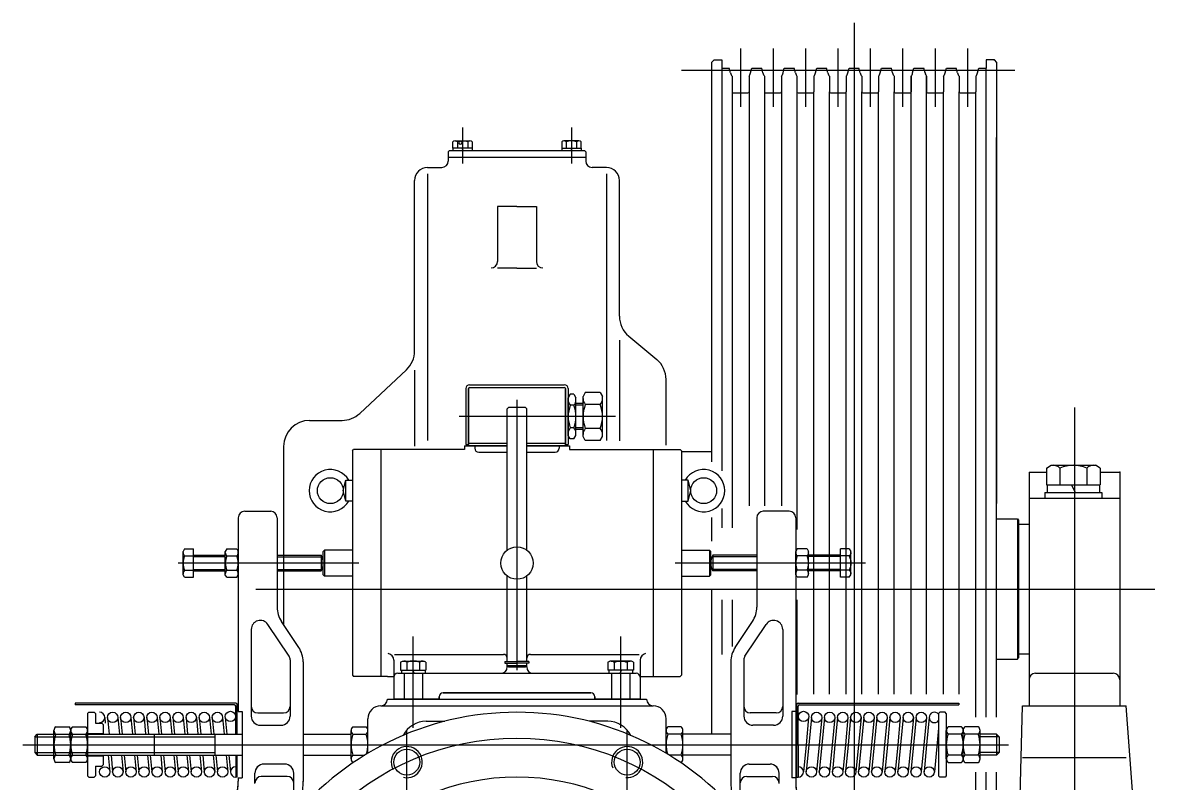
# Model space of a CAD drawing. Header units: millimetres. Extents: x 0 to 356400, y 0 to 68257.
# Drawn here: x 289698 to 290579, y 52119 to 52705 of the extents above; entities that cross this region are included whole.
import ezdxf

# ---------------------------------------------------------------- set-up
doc = ezdxf.new("R2010")
doc.units = ezdxf.units.MM
doc.header["$LTSCALE"] = 75
for name, color, linetype in [('1', 7, 'Continuous'), ('8', 8, 'Continuous'), ('D', 4, 'Continuous')]:
    doc.layers.add(name, color=color, linetype=linetype)

# ---------------------------------------------------------------- blocks, each defined once
blk = doc.blocks.new('B12F')
at = {"color": 7}
for p, q in [((-10.97, 6.86), (-10.97, 0)), ((-10.97, 0), (10.97, 0)), ((-9, 8), (9, 8)), ((-5.48, 6.86), (-5.48, 0)), ((5.48, 6.86), (5.48, 0)), ((10.97, 6.86), (10.97, 0))]:
    blk.add_line(p, q, dxfattribs=at)
for centre, radius, start, end in [((-8.23, 4.12), 3.88, 44.95593, 90), ((0, -5.8), 13.8, 66.5734, 113.4266), ((8.23, 4.12), 3.88, 90, 135.04407)]:
    blk.add_arc(centre, radius, start, end, dxfattribs=at)
at = {"layer": '1', "color": 7}
for p, q in [((-10.97, 6.86), (-9, 8)), ((10.97, 6.86), (9, 8))]:
    blk.add_line(p, q, dxfattribs=at)
blk = doc.blocks.new('B10BF')
at = {"color": 7}
for p, q in [((-8.25, 9.5), (8.25, 9.5)), ((-9.81, 2.5), (9.81, 2.5)), ((-0.63, 2.5), (0.62, 0))]:
    blk.add_line(p, q, dxfattribs=at)
for centre, start, end in [((-7.36, 5.72), 49.5701, 90), ((7.36, 5.72), 90, 130.4299)]:
    blk.add_arc(centre, 3.78, start, end, dxfattribs=at)
at = {"layer": '1', "color": 7}
for p, q in [((-9.81, 8.6), (-8.25, 9.5)), ((9.81, 8.6), (8.25, 9.5)), ((-9.81, 8.6), (-9.81, 2.5)), ((-4.91, 8.6), (-4.91, 2.5)), ((4.91, 8.6), (4.91, 2.5)), ((9.81, 8.6), (9.81, 2.5))]:
    blk.add_line(p, q, dxfattribs=at)
blk.add_arc((0, -4.28), 13.78, 69.13594, 110.86406, dxfattribs=at)
at = {"layer": 'D', "color": 7}
for p, q in [((-9.2, 2.5), (-9.2, 0)), ((9.2, 2.5), (9.2, 0))]:
    blk.add_line(p, q, dxfattribs=at)
blk = doc.blocks.new('G$C90CD5245')
at = {"layer": '8', "linetype": 'Continuous'}
for p, q in [((4250.44, 24345.83), (4250.44, 23453.6)), ((4162.94, 24325.94), (4162.94, 24281.01)), ((4187.94, 24325.94), (4187.94, 24281.01)), ((4212.94, 24325.94), (4212.94, 24281.01)), ((4237.94, 24325.94), (4237.94, 24281.01)), ((4262.94, 24325.94), (4262.94, 24281.01)), ((4287.94, 24325.94), (4287.94, 24281.01)), ((4312.94, 24325.94), (4312.94, 24281.01)), ((4337.94, 24325.94), (4337.94, 24281.01)), ((4142.44, 24317.3), (4140.44, 24315.3)), ((4140.44, 24315.3), (4140.44, 24007.35)), ((4142.44, 24317.3), (4148.44, 24317.3)), ((4148.44, 24317.3), (4148.44, 24000.55)), ((4352.44, 24317.3), (4352.44, 24310.9)), ((4358.44, 24317.3), (4352.44, 24317.3)), ((4358.44, 24317.3), (4360.44, 24315.3)), ((4360.44, 24315.3), (4360.44, 23975.14)), ((4117.45, 24309.3), (4374.38, 24309.3)), ((4148.44, 24310.9), (4154.23, 24310.9)), ((4155.21, 24307.23), (4154.23, 24310.9)), ((4156.44, 24304.63), (4156.44, 23956.43)), ((4169.44, 24304.63), (4169.44, 23973.48)), ((4170.67, 24307.23), (4171.65, 24310.9)), ((4171.65, 24310.9), (4179.23, 24310.9)), ((4180.21, 24307.23), (4179.23, 24310.9)), ((4181.44, 24304.63), (4181.44, 23973.48)), ((4194.44, 24304.63), (4194.44, 23973.48)), ((4195.67, 24307.23), (4196.65, 24310.9)), ((4196.65, 24310.9), (4204.23, 24310.9)), ((4205.21, 24307.23), (4204.23, 24310.9)), ((4206.44, 24304.63), (4206.44, 23955.07)), ((4219.44, 24304.63), (4219.44, 24292.6)), ((4220.67, 24307.23), (4221.65, 24310.9)), ((4221.65, 24310.9), (4229.23, 24310.9)), ((4230.21, 24307.23), (4229.23, 24310.9)), ((4231.44, 24304.63), (4231.44, 24292.6)), ((4244.44, 24304.63), (4244.44, 24292.6)), ((4245.67, 24307.23), (4246.65, 24310.9)), ((4246.65, 24310.9), (4254.23, 24310.9)), ((4255.21, 24307.23), (4254.23, 24310.9)), ((4256.44, 24304.63), (4256.44, 24292.6)), ((4269.44, 24304.63), (4269.44, 24292.6)), ((4270.67, 24307.23), (4271.65, 24310.9)), ((4271.65, 24310.9), (4279.23, 24310.9)), ((4280.21, 24307.23), (4279.23, 24310.9)), ((4281.44, 24304.63), (4281.44, 24292.6)), ((4294.44, 23828.19), (4294.44, 24304.63)), ((4294.44, 24304.63), (4294.44, 24292.6)), ((4295.67, 24307.23), (4296.65, 24310.9)), ((4296.65, 24310.9), (4304.23, 24310.9)), ((4305.21, 24307.23), (4304.23, 24310.9)), ((4306.44, 23828.19), (4306.44, 24304.63)), ((4306.44, 24304.63), (4306.44, 24292.6)), ((4319.44, 24304.63), (4319.44, 24292.6)), ((4320.67, 24307.23), (4321.65, 24310.9)), ((4321.65, 24310.9), (4329.23, 24310.9)), ((4330.21, 24307.23), (4329.23, 24310.9)), ((4331.44, 24304.63), (4331.44, 24292.6)), ((4344.44, 24304.63), (4344.44, 24292.6)), ((4345.67, 24307.23), (4346.65, 24310.9)), ((4346.65, 24310.9), (4352.44, 24310.9)), ((4352.44, 23810.63), (4352.44, 24310.9)), ((4157.24, 24291.8), (4168.64, 24291.8)), ((4182.24, 24291.8), (4193.64, 24291.8)), ((4207.24, 24291.8), (4218.64, 24291.8)), ((4219.44, 23828.19), (4219.44, 24292.6)), ((4231.44, 23828.19), (4231.44, 24292.6)), ((4232.24, 24291.8), (4243.64, 24291.8)), ((4244.44, 23828.19), (4244.44, 24292.6)), ((4256.44, 23828.19), (4256.44, 24292.6)), ((4257.24, 24291.8), (4268.64, 24291.8)), ((4269.44, 23828.19), (4269.44, 24292.6)), ((4281.44, 23828.19), (4281.44, 24292.6)), ((4282.24, 24291.8), (4293.64, 24291.8)), ((4307.24, 24291.8), (4318.64, 24291.8)), ((4319.44, 23828.19), (4319.44, 24292.6)), ((4331.44, 23828.19), (4331.44, 24292.6)), ((4332.24, 24291.8), (4343.64, 24291.8)), ((4344.44, 23810.63), (4344.44, 24292.6)), ((3948.44, 24265.2), (3948.44, 24237.34)), ((4032.44, 24265.2), (4032.44, 24237.34)), ((3940.94, 24249.3), (3940.94, 24254.11)), ((3942.69, 24254.8), (3954.19, 24254.8)), ((3944.44, 24254.11), (3944.44, 24249.3)), ((3952.44, 24254.11), (3952.44, 24249.3)), ((3955.94, 24254.11), (3955.94, 24249.3)), ((4024.94, 24254.11), (4024.94, 24249.3)), ((4038.19, 24254.8), (4026.69, 24254.8)), ((4028.44, 24254.11), (4028.44, 24249.3)), ((4036.44, 24254.11), (4036.44, 24249.3)), ((4039.94, 24249.3), (4039.94, 24254.11)), ((4360.44, 23810.63), (4360.44, 24257.46)), ((3938.44, 24247.3), (3937.44, 24246.3)), ((3937.44, 24246.3), (3937.44, 24239.3)), ((3937.44, 24242.3), (4043.44, 24242.3)), ((3938.44, 24247.3), (4042.44, 24247.3)), ((3955.94, 24249.3), (3940.94, 24249.3)), ((3940.94, 24249.3), (3940.94, 24247.3)), ((3947.94, 24249.3), (3948.94, 24247.3)), ((3948.44, 24246.8), (3947.94, 24247.3)), ((3955.94, 24249.3), (3955.94, 24247.3)), ((4024.94, 24249.3), (4039.94, 24249.3)), ((4024.94, 24249.3), (4024.94, 24247.3)), ((4032.94, 24249.3), (4031.94, 24247.3)), ((4039.94, 24249.3), (4039.94, 24247.3)), ((4042.44, 24247.3), (4043.44, 24246.3)), ((4043.44, 24246.3), (4043.44, 24239.3)), ((3921.44, 24234.3), (3932.44, 24234.3)), ((4059.44, 24234.3), (4048.44, 24234.3)), ((3911.44, 24092.96), (3911.44, 24224.3)), ((3921.44, 24229.3), (3921.44, 24023.86)), ((4059.44, 24229.3), (4059.44, 24023.86)), ((4069.44, 24119.66), (4069.44, 24224.3)), ((3975.44, 24204.3), (3975.44, 24161.86)), ((3990.44, 24204.3), (3975.44, 24204.3)), ((3990.44, 24204.3), (4005.44, 24204.3)), ((4005.44, 24204.3), (4005.44, 24161.86)), ((4250.44, 24201.9, -51500), (4250.44, 7109.48, -51500)), ((3990.44, 24156.59), (3975.44, 24156.59)), ((3990.44, 24156.59), (4005.44, 24156.59)), ((4069.44, 24101.05), (4069.44, 24023.54)), ((4076.64, 24104.3), (4098.24, 24086.29)), ((3905.12, 24078.37), (3869.21, 24044.7)), ((3911.44, 24077.96), (3911.44, 24019.44)), ((3953.94, 24066.8), (4026.94, 24066.8)), ((4105.44, 24020.3), (4105.44, 24070.93)), ((3950.94, 24063.8), (3950.94, 24020.8)), ((3952.94, 24063.8), (3952.94, 24020.8)), ((3952.94, 24019.8), (3952.94, 24063.8)), ((3953.94, 24064.8), (4026.94, 24064.8)), ((3997.94, 24064.8), (4026.94, 24064.8)), ((4027.94, 24019.8), (4027.94, 24063.8)), ((4027.94, 24063.8), (4027.94, 24020.8)), ((4029.94, 24063.8), (4029.94, 24020.8)), ((4031.57, 24059.62), (4029.94, 24056.8)), ((4029.94, 24027.8), (4029.94, 24056.8)), ((4034.31, 24059.62), (4031.57, 24059.62)), ((4034.31, 24059.62), (4035.94, 24056.8)), ((4035.94, 24027.8), (4035.94, 24056.8)), ((4043.16, 24060.77), (4041.44, 24057.8)), ((4041.44, 24026.8), (4041.44, 24057.8)), ((4054.72, 24060.77), (4043.16, 24060.77)), ((4054.72, 24060.77), (4056.44, 24057.8)), ((4056.44, 24026.8), (4056.44, 24057.8)), ((3982.94, 24048.3), (3983.94, 24049.3)), ((3982.94, 23939.3), (3982.94, 24048.3)), ((3996.94, 24049.3), (3983.94, 24049.3)), ((3990.44, 24055.09), (3990.44, 23846.62)), ((3997.94, 24048.3), (3996.94, 24049.3)), ((3997.94, 23939.3), (3997.94, 24048.3)), ((4034.31, 24050.96), (4031.57, 24050.96)), ((4041.44, 24052.3), (4035.94, 24052.3)), ((4041.44, 24050.94), (4035.94, 24050.94)), ((4041.44, 24032.3), (4041.44, 24052.3)), ((4054.72, 24051.53), (4043.16, 24051.53)), ((4420.44, 24049.24), (4420.44, 23318.92)), ((3830.44, 24039.3), (3855.53, 24039.3)), ((4066.56, 24042.3), (3945.94, 24042.3)), ((4034.31, 24033.64), (4031.57, 24033.64)), ((4041.44, 24033.65), (4035.94, 24033.65)), ((4041.44, 24032.3), (4035.94, 24032.3)), ((4054.72, 24033.06), (4043.16, 24033.06)), ((3952.94, 24021.8), (3982.94, 24021.8)), ((3997.94, 24021.8), (4027.94, 24021.8)), ((4031.57, 24024.98), (4029.94, 24027.8)), ((4034.31, 24024.98), (4031.57, 24024.98)), ((4034.31, 24024.98), (4035.94, 24027.8)), ((4043.16, 24023.82), (4041.44, 24026.8)), ((4054.72, 24023.82), (4043.16, 24023.82)), ((4054.72, 24023.82), (4056.44, 24026.8)), ((3810.44, 24019.3), (3810.44, 23881.65)), ((3863.44, 24015.8), (3864.44, 24016.8)), ((3863.44, 24015.8), (3863.44, 23842.8)), ((3949.94, 24016.8), (3864.44, 24016.8)), ((3885.44, 24016.8), (3885.44, 23841.8)), ((3949.94, 24019.8), (3982.94, 24019.8)), ((3949.94, 24019.8), (3949.94, 24016.8)), ((3950.94, 24020.8), (3952.94, 24020.8)), ((3982.94, 24019.8), (3952.94, 24019.8)), ((3957.94, 24019.8), (3957.94, 24017.8)), ((3960.94, 24014.8), (3982.94, 24014.8)), ((3997.94, 24019.8), (4030.94, 24019.8)), ((4027.94, 24019.8), (3997.94, 24019.8)), ((3997.94, 24014.8), (4019.94, 24014.8)), ((4022.94, 24019.8), (4022.94, 24017.8)), ((4027.94, 24020.8), (4029.94, 24020.8)), ((4030.94, 24019.8), (4030.94, 24016.8)), ((4030.94, 24016.8), (4116.44, 24016.8)), ((4095.44, 24016.8), (4095.44, 23841.8)), ((4117.44, 24015.8), (4116.44, 24016.8)), ((4117.44, 24015.8), (4117.44, 23842.8)), ((4117.44, 24015.3), (4140.44, 24015.3)), ((4398.81, 24002.51), (4402.59, 24004.7)), ((4402.59, 24004.7), (4436.59, 24004.7)), ((4440.37, 24002.51), (4436.59, 24004.7)), ((4385.44, 23999.3), (4385.44, 23959.3)), ((4385.44, 23999.3), (4398.81, 23999.3)), ((4398.81, 24002.51), (4398.81, 23989.7)), ((4409.2, 24002.51), (4409.2, 23989.7)), ((4429.98, 24002.51), (4429.98, 23989.7)), ((4440.37, 24002.51), (4440.37, 23989.7)), ((4440.37, 23999.3), (4455.44, 23999.3)), ((4455.44, 23999.3), (4455.44, 23895.08)), ((3856.44, 23985.16), (3858.44, 23993.16)), ((3858.44, 23977.16), (3858.44, 23993.16)), ((3858.44, 23993.16), (3863.44, 23993.16)), ((4122.44, 23993.16), (4117.44, 23993.16)), ((4122.44, 23977.16), (4122.44, 23993.16)), ((4124.44, 23985.16), (4122.44, 23993.16)), ((4398.81, 23989.7), (4440.37, 23989.7)), ((4399.44, 23989.7), (4399.44, 23983.8)), ((4418.12, 23989.7), (4421.07, 23983.8)), ((4439.74, 23989.7), (4439.74, 23983.8)), ((3858.44, 23977.16), (3856.44, 23985.16)), ((3863.44, 23977.16), (3858.44, 23977.16)), ((4117.44, 23977.16), (4122.44, 23977.16)), ((4122.44, 23977.16), (4124.44, 23985.16)), ((4385.44, 23979.3), (4455.44, 23979.3)), ((4397.59, 23983.8), (4441.59, 23983.8)), ((4397.59, 23983.8), (4397.59, 23979.3)), ((4441.59, 23983.8), (4441.59, 23979.3)), ((3780.44, 23969.3), (3800.44, 23969.3)), ((3780.44, 23969.3), (3800.44, 23969.3)), ((4148.44, 23971.26), (4148.44, 23956.43)), ((4200.44, 23969.3), (4180.44, 23969.3)), ((4200.44, 23969.3), (4180.44, 23969.3)), ((3775.44, 23964.3), (3775.44, 23818.06)), ((3775.44, 23964.3), (3775.44, 23829.65)), ((3805.44, 23964.3), (3805.44, 23895.35)), ((3805.44, 23964.3), (3805.44, 23895.35)), ((4140.44, 23964.45), (4140.44, 23946.33)), ((4175.44, 23964.3), (4175.44, 23895.35)), ((4175.44, 23964.3), (4175.44, 23895.35)), ((4205.44, 23964.3), (4205.44, 23761.1)), ((4205.44, 23964.3), (4205.44, 23829.65)), ((4360.44, 23963.3), (4376.44, 23963.3)), ((4376.44, 23963.3), (4376.44, 23855.3)), ((4376.44, 23963.3), (4377.44, 23962.3)), ((4377.44, 23962.3), (4377.44, 23856.3)), ((4377.44, 23959.3), (4385.44, 23959.3)), ((4385.44, 23959.3), (4385.44, 23819.3)), ((3740.94, 23935.3), (3765.44, 23935.3)), ((3740.94, 23934.35), (3765.44, 23934.35)), ((3760.49, 23934.35), (3765.44, 23934.35)), ((3761.44, 23935.3), (3765.44, 23935.3)), ((3766.58, 23940.27), (3765.44, 23938.3)), ((3765.44, 23920.3), (3765.44, 23938.3)), ((3766.58, 23940.27), (3774.3, 23940.27)), ((3766.58, 23934.78), (3774.3, 23934.78)), ((3774.3, 23940.27), (3775.44, 23938.3)), ((3775.44, 23920.3), (3775.44, 23938.3)), ((3805.44, 23935.3), (3839.44, 23935.3)), ((3805.44, 23934.21), (3839.44, 23934.21)), ((3839.44, 23935.3), (3839.44, 23923.3)), ((3840.94, 23938.3), (3841.94, 23939.3)), ((3840.94, 23920.3), (3840.94, 23938.3)), ((3840.94, 23922.8), (3840.94, 23935.8)), ((3863.44, 23939.3), (3841.94, 23939.3)), ((3841.94, 23939.3), (3841.94, 23919.3)), ((4117.44, 23939.3), (4138.94, 23939.3)), ((4139.94, 23938.3), (4138.94, 23939.3)), ((4138.94, 23939.3), (4138.94, 23919.3)), ((4139.94, 23920.3), (4139.94, 23938.3)), ((4139.94, 23922.8), (4139.94, 23935.8)), ((4175.44, 23935.3), (4141.44, 23935.3)), ((4141.44, 23935.3), (4141.44, 23923.3)), ((4175.44, 23934.21), (4141.44, 23934.21)), ((4206.58, 23940.27), (4205.44, 23938.3)), ((4205.44, 23920.3), (4205.44, 23938.3)), ((4214.3, 23940.27), (4206.58, 23940.27)), ((4214.3, 23934.78), (4206.58, 23934.78)), ((4214.3, 23940.27), (4215.44, 23938.3)), ((4215.44, 23920.3), (4215.44, 23938.3)), ((4219.44, 23935.3), (4215.44, 23935.3)), ((4239.94, 23935.3), (4215.44, 23935.3)), ((4239.94, 23934.35), (4215.44, 23934.35)), ((4220.39, 23934.35), (4215.44, 23934.35)), ((3868.33, 23929.3), (3729.03, 23929.3)), ((3740.94, 23924.24), (3765.44, 23924.24)), ((3760.49, 23924.24), (3765.44, 23924.24)), ((3805.44, 23924.38), (3839.44, 23924.38)), ((4259.37, 23929.3), (4112.55, 23929.3)), ((4175.44, 23924.38), (4141.44, 23924.38)), ((4220.39, 23924.24), (4215.44, 23924.24)), ((4239.94, 23924.24), (4215.44, 23924.24)), ((3740.94, 23923.3), (3765.44, 23923.3)), ((3761.44, 23923.3), (3765.44, 23923.3)), ((3766.58, 23918.33), (3765.44, 23920.3)), ((3766.58, 23923.81), (3774.3, 23923.81)), ((3766.58, 23918.33), (3774.3, 23918.33)), ((3774.3, 23918.33), (3775.44, 23920.3)), ((3805.44, 23923.3), (3839.44, 23923.3)), ((3810.44, 23919.02), (3810.44, 23881.65)), ((3841.94, 23919.3), (3840.94, 23920.3)), ((3863.44, 23919.3), (3841.94, 23919.3)), ((3982.94, 23853.3), (3982.94, 23919.3)), ((3997.94, 23853.3), (3997.94, 23919.3)), ((4117.44, 23919.3), (4138.94, 23919.3)), ((4138.94, 23919.3), (4139.94, 23920.3)), ((4175.44, 23923.3), (4141.44, 23923.3)), ((4206.58, 23918.33), (4205.44, 23920.3)), ((4214.3, 23923.81), (4206.58, 23923.81)), ((4214.3, 23918.33), (4206.58, 23918.33)), ((4214.3, 23918.33), (4215.44, 23920.3)), ((4219.44, 23923.3), (4215.44, 23923.3)), ((4239.94, 23923.3), (4215.44, 23923.3)), ((3788.98, 23909.3), (4482.5, 23909.3)), ((4140.44, 23909.3), (4140.44, 23797.3)), ((4148.44, 23901.03), (4148.44, 23858.74)), ((4156.44, 23901.03), (4156.44, 23864.88)), ((4206.44, 23901.03), (4206.44, 23828.04)), ((4455.44, 23895.08), (4455.44, 23819.3)), ((3814.6, 23857.53), (3798.27, 23882.03)), ((3822.08, 23864.33), (3808.8, 23884.26)), ((3822.08, 23864.33), (3808.8, 23884.26)), ((4158.8, 23864.33), (4172.08, 23884.26)), ((4158.8, 23864.33), (4172.08, 23884.26)), ((4166.28, 23857.53), (4182.62, 23882.03)), ((3785.44, 23878.15), (3785.44, 23826.41)), ((3785.44, 23878.15), (3785.44, 23811.3)), ((3910.44, 23802.22), (3910.44, 23872.71)), ((3910.44, 23802.22), (3910.44, 23872.71)), ((4070.44, 23802.22), (4070.44, 23872.71)), ((4195.44, 23878.15), (4195.44, 23811.3)), ((4195.44, 23878.15), (4195.44, 23826.41)), ((3815.44, 23854.75), (3815.44, 23826.41)), ((3815.44, 23853.9), (3815.44, 23811.3)), ((3895.44, 23854.55), (3895.44, 23824.3)), ((3895.99, 23858.94), (3979.94, 23858.94)), ((4000.94, 23858.94), (4084.57, 23858.94)), ((4085.44, 23854.55), (4085.44, 23824.3)), ((4085.44, 23854.55), (4085.44, 23824.3)), ((4085.44, 23854.55), (4085.44, 23824.3)), ((4165.44, 23854.75), (4165.44, 23826.41)), ((4165.44, 23853.9), (4165.44, 23811.3)), ((4360.44, 23855.3), (4376.44, 23855.3)), ((4376.44, 23855.3), (4377.44, 23856.3)), ((4377.44, 23859.3), (4385.44, 23859.3)), ((3825.44, 23853.24), (3825.44, 23760.96)), ((3825.44, 23853.24), (3825.44, 23761.1)), ((3981.19, 23853.3), (3990.44, 23853.3)), ((3981.19, 23853.3), (3981.19, 23852.15)), ((3981.19, 23852.15), (3990.44, 23852.15)), ((3982.94, 23849.3), (3982.94, 23852.15)), ((3982.94, 23850.3), (3997.94, 23850.3)), ((3983.94, 23849.3), (3982.94, 23850.3)), ((3983.94, 23849.3), (3996.94, 23849.3)), ((3999.69, 23853.3), (3990.44, 23853.3)), ((3999.69, 23852.15), (3990.44, 23852.15)), ((3996.94, 23849.3), (3997.94, 23850.3)), ((3997.94, 23849.3), (3997.94, 23852.15)), ((3999.69, 23853.3), (3999.69, 23852.15)), ((4155.44, 23853.24), (4155.44, 23761.1)), ((4155.44, 23853.24), (4155.44, 23760.96)), ((3863.44, 23842.8), (3864.44, 23841.8)), ((3890.44, 23841.8), (3864.44, 23841.8)), ((3890.44, 23841.8), (3895.44, 23841.8)), ((3898.44, 23844.3), (4082.44, 23844.3)), ((3903.44, 23844.3), (3903.44, 23824.3)), ((3917.44, 23844.3), (3917.44, 23824.3)), ((4063.44, 23844.3), (4063.44, 23824.3)), ((4077.44, 23844.3), (4077.44, 23824.3)), ((4085.44, 23841.8), (4090.44, 23841.8)), ((4090.44, 23841.8), (4116.44, 23841.8)), ((4117.44, 23842.8), (4116.44, 23841.8)), ((4390.44, 23844.3), (4450.44, 23844.3)), ((4047.44, 23829.3), (3933.44, 23829.3)), ((3933.44, 23829.3), (4047.44, 23829.3)), ((4047.44, 23829.3), (3933.44, 23829.3)), ((4344.44, 23810.63), (4344.44, 23830.5)), ((4352.44, 23810.63), (4352.44, 23831.73)), ((4360.44, 23810.63), (4360.44, 23831.73)), ((3773.64, 23821.3), (3649.64, 23821.3)), ((3649.64, 23821.3), (3649.64, 23820.1)), ((3772.44, 23820.1), (3649.64, 23820.1)), ((3735.44, 23820.1), (3651.44, 23820.1)), ((3773.44, 23797.3), (3773.44, 23819.1)), ((3774.64, 23797.3), (3774.64, 23820.3)), ((3775.44, 23823.69), (3775.44, 23814.8)), ((3775.44, 23823.69), (3775.44, 23814.8)), ((3885.44, 23819.3), (4095.44, 23819.3)), ((3890.44, 23824.3), (4090.44, 23824.3)), ((3895.44, 23824.3), (3930.44, 23824.3)), ((3930.44, 23824.3), (3895.44, 23824.3)), ((3895.44, 23824.3), (3930.44, 23824.3)), ((3895.44, 23824.3), (3930.44, 23824.3)), ((3895.44, 23824.3), (3930.44, 23824.3)), ((3895.44, 23824.3), (3930.44, 23824.3)), ((3930.44, 23824.3), (3895.44, 23824.3)), ((3895.44, 23824.3), (3930.44, 23824.3)), ((3930.44, 23826.3), (3930.44, 23824.3)), ((3930.44, 23826.3), (3930.44, 23824.3)), ((3930.44, 23824.3), (3930.44, 23826.3)), ((4050.44, 23824.3), (4050.44, 23826.3)), ((4050.44, 23826.3), (4050.44, 23824.3)), ((4050.44, 23824.3), (4050.44, 23826.3)), ((4050.44, 23824.3), (4085.44, 23824.3)), ((4085.44, 23824.3), (4050.44, 23824.3)), ((4085.44, 23824.3), (4050.44, 23824.3)), ((4085.44, 23824.3), (4050.44, 23824.3)), ((4085.44, 23824.3), (4050.44, 23824.3)), ((4085.44, 23824.3), (4050.44, 23824.3)), ((4085.44, 23824.3), (4050.44, 23824.3)), ((4205.44, 23823.69), (4205.44, 23814.8)), ((4205.44, 23823.69), (4205.44, 23814.8)), ((4206.24, 23789.3), (4206.24, 23820.3)), ((4207.24, 23821.3), (4331.24, 23821.3)), ((4207.44, 23789.3), (4207.44, 23819.1)), ((4208.44, 23820.1), (4331.24, 23820.1)), ((4245.44, 23820.1), (4329.44, 23820.1)), ((4331.24, 23821.3), (4331.24, 23820.1)), ((4370.44, 23420.3), (4380.44, 23819.3)), ((4380.44, 23819.3), (4460.44, 23819.3)), ((4490.44, 23420.3), (4460.44, 23819.3)), ((3659.24, 23813.3), (3660.24, 23814.3)), ((3659.24, 23813.3), (3659.24, 23765.3)), ((3660.24, 23814.3), (3664.24, 23814.3)), ((3664.24, 23814.3), (3665.24, 23813.3)), ((3665.24, 23813.3), (3665.24, 23805.8)), ((3672.44, 23810.3), (3672.87, 23805.8)), ((3674.54, 23810.3), (3675.78, 23797.3)), ((3682.54, 23810.3), (3683.78, 23797.3)), ((3684.64, 23810.3), (3685.88, 23797.3)), ((3692.64, 23810.3), (3693.88, 23797.3)), ((3694.74, 23810.3), (3695.98, 23797.3)), ((3702.74, 23810.3), (3703.98, 23797.3)), ((3704.84, 23810.3), (3706.08, 23797.3)), ((3712.84, 23810.3), (3714.08, 23797.3)), ((3714.94, 23810.3), (3716.18, 23797.3)), ((3722.94, 23810.3), (3724.18, 23797.3)), ((3725.04, 23810.3), (3726.28, 23797.3)), ((3733.04, 23810.3), (3734.28, 23797.3)), ((3735.14, 23810.3), (3736.38, 23797.3)), ((3743.14, 23810.3), (3744.38, 23797.3)), ((3745.24, 23810.3), (3746.48, 23797.3)), ((3753.24, 23810.3), (3754.48, 23797.3)), ((3755.34, 23810.3), (3756.58, 23797.3)), ((3763.34, 23810.3), (3764.58, 23797.3)), ((3765.44, 23810.3), (3766.68, 23797.3)), ((3775.44, 23814.8), (3778.44, 23814.8)), ((3778.44, 23814.8), (3778.44, 23763.8)), ((3790.44, 23813.79), (3810.44, 23813.79)), ((4190.44, 23813.79), (4170.44, 23813.79)), ((4202.44, 23814.8), (4202.44, 23763.8)), ((4205.44, 23814.8), (4202.44, 23814.8)), ((4215.44, 23810.3), (4213.44, 23789.3)), ((4217.54, 23810.3), (4215.54, 23789.3)), ((4225.54, 23810.3), (4223.54, 23789.3)), ((4227.64, 23810.3), (4225.64, 23789.3)), ((4235.64, 23810.3), (4233.64, 23789.3)), ((4237.74, 23810.3), (4235.74, 23789.3)), ((4245.74, 23810.3), (4243.74, 23789.3)), ((4247.84, 23810.3), (4245.84, 23789.3)), ((4255.84, 23810.3), (4253.84, 23789.3)), ((4257.94, 23810.3), (4255.94, 23789.3)), ((4265.94, 23810.3), (4263.94, 23789.3)), ((4268.04, 23810.3), (4266.04, 23789.3)), ((4276.04, 23810.3), (4274.04, 23789.3)), ((4278.14, 23810.3), (4276.14, 23789.3)), ((4286.14, 23810.3), (4284.14, 23789.3)), ((4288.24, 23810.3), (4286.24, 23789.3)), ((4296.24, 23810.3), (4294.24, 23789.3)), ((4298.34, 23810.3), (4296.34, 23789.3)), ((4306.34, 23810.3), (4304.34, 23789.3)), ((4308.44, 23810.3), (4306.44, 23789.3)), ((4316.64, 23814.3), (4315.64, 23813.3)), ((4315.64, 23813.3), (4315.64, 23789.3)), ((4320.64, 23814.3), (4316.64, 23814.3)), ((4321.64, 23813.3), (4320.64, 23814.3)), ((4321.64, 23813.3), (4321.64, 23765.3)), ((3634.62, 23803.14), (3644.87, 23803.14)), ((3647.62, 23803.14), (3657.87, 23803.14)), ((3665.24, 23805.8), (3670.24, 23805.8)), ((3670.24, 23805.8), (3671.24, 23804.8)), ((3671.24, 23804.8), (3671.24, 23797.3)), ((3792.44, 23804.3), (3808.44, 23804.3)), ((3863.82, 23803.14), (3874.07, 23803.14)), ((3875.44, 23782.69), (3875.44, 23809.3)), ((3920.44, 23807.3), (3934.75, 23807.3)), ((4060.44, 23807.3), (4046.13, 23807.3)), ((4105.44, 23782.69), (4105.44, 23809.3)), ((4117.07, 23803.14), (4106.82, 23803.14)), ((4188.44, 23804.3), (4172.44, 23804.3)), ((4315.64, 23801.9), (4312.44, 23768.3)), ((4333.27, 23803.14), (4323.02, 23803.14)), ((4346.27, 23803.14), (4336.02, 23803.14)), ((3618.44, 23795.3), (3620.44, 23797.3)), ((3618.44, 23795.3), (3683.24, 23795.3)), ((3618.44, 23795.3), (3618.44, 23783.3)), ((3620.44, 23797.3), (3620.44, 23781.3)), ((3620.44, 23797.3), (3683.24, 23797.3)), ((3633.24, 23778.37), (3633.24, 23800.22)), ((3634.62, 23797.3), (3644.87, 23797.3)), ((3646.24, 23778.37), (3646.24, 23800.22)), ((3646.24, 23778.37), (3646.24, 23800.22)), ((3647.62, 23797.3), (3657.87, 23797.3)), ((3657.44, 23797.3), (3756.64, 23797.3)), ((3659.24, 23778.37), (3659.24, 23800.22)), ((3659.24, 23797.8), (3671.24, 23797.8)), ((3662.44, 23795.3), (3710.64, 23795.3)), ((3704.24, 23797.3), (3778.44, 23797.3)), ((3709.24, 23795.3), (3757.44, 23795.3)), ((3710.64, 23797.3), (3710.64, 23781.3)), ((3757.44, 23797.3), (3757.44, 23781.3)), ((3825.44, 23797.3), (3862.44, 23797.3)), ((3862.44, 23778.37), (3862.44, 23800.22)), ((3863.82, 23797.3), (3874.07, 23797.3)), ((3875.44, 23782.69), (3875.44, 23800.22)), ((3905.44, 23751.93), (3905.44, 23799.76)), ((4075.44, 23751.93), (4075.44, 23799.76)), ((4105.44, 23782.69), (4105.44, 23800.22)), ((4117.07, 23797.3), (4106.82, 23797.3)), ((4118.44, 23778.37), (4118.44, 23800.22)), ((4155.44, 23797.3), (4118.44, 23797.3)), ((4321.64, 23778.37), (4321.64, 23800.22)), ((4333.27, 23797.3), (4323.02, 23797.3)), ((4334.64, 23778.37), (4334.64, 23800.22)), ((4334.64, 23778.37), (4334.64, 23800.22)), ((4346.27, 23797.3), (4336.02, 23797.3)), ((4347.64, 23778.37), (4347.64, 23800.22)), ((4360.44, 23797.3), (4347.64, 23797.3)), ((4362.44, 23795.3), (4347.64, 23795.3)), ((4360.44, 23797.3), (4360.44, 23781.3)), ((4362.44, 23795.3), (4360.44, 23797.3)), ((4362.44, 23795.3), (4362.44, 23783.3)), ((3609.26, 23789.3), (4369.6, 23789.3)), ((3618.44, 23783.3), (3683.24, 23783.3)), ((3618.44, 23783.3), (3620.44, 23781.3)), ((3633.24, 23783.3), (3683.24, 23783.3)), ((3662.44, 23783.3), (3710.64, 23783.3)), ((3709.24, 23783.3), (3757.44, 23783.3)), ((4206.24, 23764.3), (4206.24, 23789.3)), ((4207.44, 23789.3), (4207.44, 23764.3)), ((4213.44, 23789.3), (4211.44, 23768.3)), ((4215.54, 23789.3), (4213.54, 23768.3)), ((4223.54, 23789.3), (4221.54, 23768.3)), ((4225.64, 23789.3), (4223.64, 23768.3)), ((4233.64, 23789.3), (4231.64, 23768.3)), ((4235.74, 23789.3), (4233.74, 23768.3)), ((4243.74, 23789.3), (4241.74, 23768.3)), ((4245.84, 23789.3), (4243.84, 23768.3)), ((4253.84, 23789.3), (4251.84, 23768.3)), ((4255.94, 23789.3), (4253.94, 23768.3)), ((4263.94, 23789.3), (4261.94, 23768.3)), ((4266.04, 23789.3), (4264.04, 23768.3)), ((4274.04, 23789.3), (4272.04, 23768.3)), ((4276.14, 23789.3), (4274.14, 23768.3)), ((4284.14, 23789.3), (4282.14, 23768.3)), ((4286.24, 23789.3), (4284.24, 23768.3)), ((4294.24, 23789.3), (4292.24, 23768.3)), ((4296.34, 23789.3), (4294.34, 23768.3)), ((4304.34, 23789.3), (4302.34, 23768.3)), ((4306.44, 23789.3), (4304.44, 23768.3)), ((4315.64, 23789.3), (4315.64, 23765.3)), ((4362.44, 23783.3), (4347.64, 23783.3)), ((4362.44, 23783.3), (4360.44, 23781.3)), ((3620.44, 23781.3), (3683.24, 23781.3)), ((3634.62, 23781.3), (3644.87, 23781.3)), ((3644.87, 23775.45), (3634.62, 23775.45)), ((3647.62, 23781.3), (3657.87, 23781.3)), ((3657.87, 23775.45), (3647.62, 23775.45)), ((3657.44, 23781.3), (3756.64, 23781.3)), ((3659.24, 23780.8), (3671.24, 23780.8)), ((3671.24, 23781.3), (3671.24, 23773.8)), ((3675.2, 23781.3), (3676.44, 23768.3)), ((3677.3, 23781.3), (3678.54, 23768.3)), ((3685.3, 23781.3), (3686.54, 23768.3)), ((3687.4, 23781.3), (3688.64, 23768.3)), ((3695.4, 23781.3), (3696.64, 23768.3)), ((3697.5, 23781.3), (3698.74, 23768.3)), ((3704.24, 23781.3), (3778.44, 23781.3)), ((3705.5, 23781.3), (3706.74, 23768.3)), ((3707.6, 23781.3), (3708.84, 23768.3)), ((3715.6, 23781.3), (3716.84, 23768.3)), ((3717.7, 23781.3), (3718.94, 23768.3)), ((3725.7, 23781.3), (3726.94, 23768.3)), ((3727.8, 23781.3), (3729.04, 23768.3)), ((3735.8, 23781.3), (3737.04, 23768.3)), ((3737.9, 23781.3), (3739.14, 23768.3)), ((3745.9, 23781.3), (3747.14, 23768.3)), ((3748, 23781.3), (3749.24, 23768.3)), ((3756, 23781.3), (3757.24, 23768.3)), ((3758.1, 23781.3), (3759.34, 23768.3)), ((3766.1, 23781.3), (3767.34, 23768.3)), ((3768.2, 23781.3), (3769.44, 23768.3)), ((3773.44, 23781.3), (3773.44, 23764.3)), ((3774.64, 23764.3), (3774.64, 23781.3)), ((3811.23, 23774.3), (3795.23, 23774.3)), ((3825.44, 23781.3), (3862.44, 23781.3)), ((3863.82, 23781.3), (3873.13, 23781.3)), ((3864.06, 23775.45), (3863.82, 23775.45)), ((4117.07, 23781.3), (4107.75, 23781.3)), ((4116.82, 23775.45), (4117.07, 23775.45)), ((4155.44, 23781.3), (4118.44, 23781.3)), ((4169.65, 23774.3), (4185.65, 23774.3)), ((4333.27, 23781.3), (4323.02, 23781.3)), ((4323.02, 23775.45), (4333.27, 23775.45)), ((4346.27, 23781.3), (4336.02, 23781.3)), ((4336.02, 23775.45), (4346.27, 23775.45)), ((4360.44, 23781.3), (4347.64, 23781.3)), ((4380.44, 23779.3), (4460.44, 23779.3)), ((3665.24, 23772.8), (3670.24, 23772.8)), ((3665.24, 23772.8), (3665.24, 23765.3)), ((3671.24, 23773.8), (3670.24, 23772.8)), ((3788.23, 23759.48), (3788.23, 23767.3)), ((3818.23, 23752.8), (3818.23, 23767.3)), ((4162.65, 23752.8), (4162.65, 23767.3)), ((4192.65, 23759.48), (4192.65, 23767.3)), ((4344.44, 23513.96), (4344.44, 23767.97)), ((4352.44, 23501.3), (4352.44, 23767.97)), ((4360.44, 23503.3), (4360.44, 23767.97)), ((3659.24, 23765.3), (3660.24, 23764.3)), ((3660.24, 23764.3), (3664.24, 23764.3)), ((3664.24, 23764.3), (3665.24, 23765.3)), ((3774.64, 23764.3), (3773.44, 23764.3)), ((3774.64, 23764.3), (3773.44, 23764.3)), ((3775.44, 23763.8), (3775.44, 23761.1)), ((3775.44, 23763.8), (3778.44, 23763.8)), ((3813.23, 23764.8), (3793.23, 23764.8)), ((4167.65, 23764.8), (4187.65, 23764.8)), ((4205.44, 23763.8), (4202.44, 23763.8)), ((4205.44, 23763.8), (4205.44, 23761.1)), ((4205.44, 23763.8), (4205.44, 23761.1)), ((4206.24, 23764.3), (4207.44, 23764.3)), ((4206.24, 23764.3), (4207.44, 23764.3)), ((4316.64, 23764.3), (4315.64, 23765.3)), ((4320.64, 23764.3), (4316.64, 23764.3)), ((4321.64, 23765.3), (4320.64, 23764.3))]:
    blk.add_line(p, q, dxfattribs=at)
for centre, radius in [((3846.44, 23985.16), 10), ((4134.44, 23985.16), 10), ((3990.44, 23929.3), 12.5), ((3678.54, 23810.3), 4), ((3688.64, 23810.3), 4), ((3698.74, 23810.3), 4), ((3708.84, 23810.3), 4), ((3718.94, 23810.3), 4), ((3729.04, 23810.3), 4), ((3739.14, 23810.3), 4), ((3749.24, 23810.3), 4), ((3759.34, 23810.3), 4), ((3769.37, 23811.05), 4), ((4211.51, 23811.05), 4), ((4221.54, 23810.3), 4), ((4231.64, 23810.3), 4), ((4241.74, 23810.3), 4), ((4251.84, 23810.3), 4), ((4261.94, 23810.3), 4), ((4272.04, 23810.3), 4), ((4282.14, 23810.3), 4), ((4292.24, 23810.3), 4), ((4302.34, 23810.3), 4), ((3990.44, 23589.3), 205), ((3905.44, 23775.84), 10), ((4075.44, 23775.84), 10), ((3672.44, 23768.3), 4), ((3682.54, 23768.3), 4), ((3692.64, 23768.3), 4), ((3702.74, 23768.3), 4), ((3712.84, 23768.3), 4), ((3722.94, 23768.3), 4), ((3733.04, 23768.3), 4), ((3743.14, 23768.3), 4), ((3753.24, 23768.3), 4), ((3763.34, 23768.3), 4), ((4217.54, 23768.3), 4), ((4227.64, 23768.3), 4), ((4237.74, 23768.3), 4), ((4247.84, 23768.3), 4), ((4257.94, 23768.3), 4), ((4268.04, 23768.3), 4), ((4278.14, 23768.3), 4), ((4288.24, 23768.3), 4), ((4298.34, 23768.3), 4), ((4308.44, 23768.3), 4)]:
    blk.add_circle(centre, radius, dxfattribs=at)
for centre, radius, start, end in [((4162.94, 24309.3), 8, 195, 215.65909), ((4162.94, 24309.3), 8, 324.34091, 345), ((4187.94, 24309.3), 8, 195, 215.65909), ((4187.94, 24309.3), 8, 324.34091, 345), ((4212.94, 24309.3), 8, 195, 215.65909), ((4212.94, 24309.3), 8, 324.34091, 345), ((4237.94, 24309.3), 8, 195, 215.65909), ((4237.94, 24309.3), 8, 324.34091, 345), ((4262.94, 24309.3), 8, 195, 215.65909), ((4262.94, 24309.3), 8, 324.34091, 345), ((4287.94, 24309.3), 8, 195, 215.65909), ((4287.94, 24309.3), 8, 324.34091, 345), ((4312.94, 24309.3), 8, 195, 215.65909), ((4312.94, 24309.3), 8, 324.34091, 345), ((4337.94, 24309.3), 8, 195, 215.65909), ((4337.94, 24309.3), 8, 324.34091, 345), ((4157.24, 24292.6), 0.8, 180, 270), ((4168.64, 24292.6), 0.8, 270, 0), ((4182.24, 24292.6), 0.8, 180, 270), ((4193.64, 24292.6), 0.8, 270, 0), ((4207.24, 24292.6), 0.8, 180, 270), ((4218.64, 24292.6), 0.8, 270, 0), ((4232.24, 24292.6), 0.8, 180, 270), ((4243.64, 24292.6), 0.8, 270, 0), ((4257.24, 24292.6), 0.8, 180, 270), ((4268.64, 24292.6), 0.8, 270, 0), ((4282.24, 24292.6), 0.8, 180, 270), ((4293.64, 24292.6), 0.8, 270, 0), ((4307.24, 24292.6), 0.8, 180, 270), ((4318.64, 24292.6), 0.8, 270, 0), ((4332.24, 24292.6), 0.8, 180, 270), ((4343.64, 24292.6), 0.8, 270, 0), ((3942.69, 24252.22), 2.57, 47.08731, 132.91269), ((3948.44, 24242.82), 11.97, 70.48124, 109.51876), ((3946.77, 24253.37), 1.14, 0, 180), ((3946.77, 24253.37), 1.14, 180, 0), ((3954.19, 24252.22), 2.57, 47.08731, 132.91269), ((4026.69, 24252.22), 2.57, 47.08731, 132.91269), ((4032.44, 24242.82), 11.97, 70.48124, 109.51876), ((4038.19, 24252.22), 2.57, 47.08731, 132.91269), ((3921.44, 24224.3), 10, 90, 180), ((3932.44, 24239.3), 5, 270, 0), ((4048.44, 24239.3), 5, 180, 270), ((4059.44, 24224.3), 10, 0, 90), ((3970.44, 24161.86), 5, 270, 0), ((4010.44, 24161.86), 5, 180, 270), ((4089.44, 24119.66), 20, 180, 230.19443), ((3891.44, 24092.96), 20, 313.15239, 0), ((4085.44, 24070.93), 20, 0, 50.19443), ((3953.94, 24063.8), 3, 90, 180), ((4026.94, 24063.8), 3, 0, 90), ((3953.94, 24063.8), 1, 90, 180), ((4026.94, 24063.8), 1, 0, 90), ((4048.51, 24056.15), 7.07, 180, 220.80044), ((4049.37, 24056.15), 7.07, 319.19956, 0), ((4036.51, 24055.29), 6.57, 180, 221.21932), ((4053.78, 24042.3), 23.84, 158.7016, 201.2984), ((4029.37, 24055.29), 6.57, 318.78068, 0), ((4012.1, 24042.3), 23.84, 338.7016, 21.2984), ((4067.14, 24042.3), 25.7, 158.93226, 201.06774), ((4030.74, 24042.3), 25.7, 338.93226, 21.06774), ((3830.44, 24019.3), 20, 90, 180), ((3855.53, 24059.3), 20, 270, 313.15239), ((4036.51, 24029.31), 6.57, 138.78068, 180), ((4029.37, 24029.31), 6.57, 0, 41.21932), ((4048.51, 24028.44), 7.07, 139.19956, 180), ((4049.37, 24028.44), 7.07, 0, 40.80044), ((3960.94, 24017.8), 3, 180, 270), ((4019.94, 24017.8), 3, 270, 0), ((4404, 23997.42), 7.27, 44.38531, 90), ((4419.59, 23978.89), 25.81, 66.25234, 113.74766), ((4435.18, 23997.42), 7.27, 90, 135.61469), ((3846.44, 23985.16), 16.3, 29.39302, 330.60698), ((4134.44, 23985.16), 16.3, 209.39302, 150.60698), ((3780.44, 23964.3), 5, 90, 180), ((3800.44, 23964.3), 5, 0, 90), ((3800.44, 23964.3), 5, 0, 90), ((4180.44, 23964.3), 5, 90, 180), ((4180.44, 23964.3), 5, 90, 180), ((4200.44, 23964.3), 5, 0, 90), ((3769.32, 23937.52), 3.88, 180, 225.04407), ((3779.24, 23929.3), 13.8, 156.5734, 203.4266), ((3771.57, 23937.52), 3.88, 314.95593, 0), ((3761.65, 23929.3), 13.8, 336.5734, 23.4266), ((3828.35, 23929.3), 12.61, 331.58842, 28.41158), ((4152.53, 23929.3), 12.61, 151.58842, 208.41158), ((4209.32, 23937.52), 3.88, 180, 225.04407), ((4219.24, 23929.3), 13.8, 156.5734, 203.4266), ((4211.57, 23937.52), 3.88, 314.95593, 0), ((4201.65, 23929.3), 13.8, 336.5734, 23.4266), ((3769.32, 23921.07), 3.88, 134.95593, 180), ((3771.57, 23921.07), 3.88, 0, 45.04407), ((4209.32, 23921.07), 3.88, 134.95593, 180), ((4211.57, 23921.07), 3.88, 0, 45.04407), ((3825.44, 23895.35), 20, 180, 213.69007), ((3825.44, 23895.35), 20, 180, 213.69007), ((4155.44, 23895.35), 20, 326.30993, 0), ((4155.44, 23895.35), 20, 326.30993, 0), ((3792.44, 23878.15), 7, 33.69007, 180), ((4188.44, 23878.15), 7, 0, 146.30993), ((3805.44, 23853.24), 20, 0, 33.69007), ((3805.44, 23853.24), 20, 0, 33.69007), ((4175.44, 23853.24), 20, 146.30993, 180), ((4175.44, 23853.24), 20, 146.30993, 180), ((3810.44, 23854.75), 5, 0, 33.69007), ((3890.44, 23854.55), 5, 0, 81.39547), ((3979.94, 23855.94), 3, 0, 90), ((4000.94, 23855.94), 3, 90, 180), ((4090.44, 23854.55), 5, 98.60453, 180), ((4090.44, 23854.55), 5, 98.60453, 180), ((4090.44, 23854.55), 5, 98.60453, 180), ((4170.44, 23854.75), 5, 146.30993, 180), ((3977.94, 23849.3), 5, 270, 0), ((4002.94, 23849.3), 5, 180, 270), ((3898.44, 23841.3), 3, 90, 180), ((4082.44, 23841.3), 3, 0, 90), ((4390.44, 23839.3), 5, 90, 180), ((4450.44, 23839.3), 5, 0, 90), ((3933.44, 23826.3), 3, 90, 180), ((3933.44, 23826.3), 3, 90, 180), ((3933.44, 23826.3), 3, 90, 180), ((4047.44, 23826.3), 3, 0, 90), ((4047.44, 23826.3), 3, 0, 90), ((4047.44, 23826.3), 3, 0, 90), ((3772.44, 23819.1), 1, 0, 90), ((3773.64, 23820.3), 1, 0, 90), ((3790.44, 23818.79), 5, 180, 270), ((3810.44, 23818.79), 5, 270, 0), ((3885.44, 23809.3), 10, 90, 180), ((3885.44, 23824.3), 5, 270, 0), ((4095.44, 23824.3), 5, 180, 270), ((4095.44, 23809.3), 10, 0, 90), ((4170.44, 23818.79), 5, 180, 270), ((4190.44, 23818.79), 5, 270, 0), ((4207.24, 23820.3), 1, 90, 180), ((4208.44, 23819.1), 1, 90, 180), ((3668.44, 23810.3), 4, 270, 90), ((3792.44, 23811.3), 7, 180, 270), ((3808.44, 23811.3), 7, 270, 0), ((3990.44, 23589.3), 225, 90, 142.5353), ((3990.44, 23589.3), 225, 37.4647, 90), ((4172.44, 23811.3), 7, 180, 270), ((4188.44, 23811.3), 7, 270, 0), ((4312.44, 23810.3), 4, 36.8699, 323.1301), ((3637.04, 23800.22), 3.79, 129.59775, 230.40225), ((3642.45, 23800.22), 3.79, 309.59775, 50.40225), ((3650.04, 23800.22), 3.79, 129.59775, 230.40225), ((3655.45, 23800.22), 3.79, 309.59775, 50.40225), ((3866.24, 23800.22), 3.79, 129.59775, 230.40225), ((3871.65, 23800.22), 3.79, 309.59775, 50.40225), ((3920.44, 23787.3), 20, 90, 152.69634), ((4060.44, 23787.3), 20, 27.30366, 90), ((4109.24, 23800.22), 3.79, 129.59775, 230.40225), ((4114.65, 23800.22), 3.79, 309.59775, 50.40225), ((4325.44, 23800.22), 3.79, 129.59775, 230.40225), ((4330.85, 23800.22), 3.79, 309.59775, 50.40225), ((4338.44, 23800.22), 3.79, 129.59775, 230.40225), ((4343.85, 23800.22), 3.79, 309.59775, 50.40225), ((3657.18, 23789.3), 23.94, 160.48124, 199.51876), ((3622.3, 23789.3), 23.94, 340.48124, 19.51876), ((3670.18, 23789.3), 23.94, 160.48124, 199.51876), ((3635.3, 23789.3), 23.94, 340.48124, 19.51876), ((3886.38, 23789.3), 23.94, 160.48124, 199.51876), ((3851.5, 23789.3), 23.94, 342.27505, 19.51876), ((4129.38, 23789.3), 23.94, 160.48124, 197.72495), ((4094.5, 23789.3), 23.94, 340.48124, 19.51876), ((4345.58, 23789.3), 23.94, 160.48124, 199.51876), ((4310.7, 23789.3), 23.94, 340.48124, 19.51876), ((4358.58, 23789.3), 23.94, 160.48124, 199.51876), ((4323.7, 23789.3), 23.94, 340.48124, 19.51876), ((3905.44, 23775.84), 12, 257.70987, 207.83197), ((4075.44, 23775.84), 12, 264.80079, 202.03163), ((3637.04, 23778.37), 3.79, 129.59775, 230.40225), ((3642.45, 23778.37), 3.79, 309.59775, 50.40225), ((3650.04, 23778.37), 3.79, 129.59775, 230.40225), ((3655.45, 23778.37), 3.79, 309.59775, 50.40225), ((3795.23, 23767.3), 7, 90, 180), ((3811.23, 23767.3), 7, 0, 90), ((3866.24, 23778.37), 3.79, 129.59775, 230.40225), ((4114.65, 23778.37), 3.79, 309.59775, 50.40225), ((4169.65, 23767.3), 7, 90, 180), ((4185.65, 23767.3), 7, 0, 90), ((4325.44, 23778.37), 3.79, 129.59775, 230.40225), ((4330.85, 23778.37), 3.79, 309.59775, 50.40225), ((4338.44, 23778.37), 3.79, 129.59775, 230.40225), ((4343.85, 23778.37), 3.79, 309.59775, 50.40225), ((3773.44, 23768.3), 4, 90, 270), ((4207.44, 23768.3), 4, 270, 90), ((3725.44, 23761.1), 50, 333.43495, 0), ((3725.44, 23761.1), 50, 338.21321, 0), ((3793.23, 23759.8), 5, 90, 180), ((3813.23, 23759.8), 5, 0, 90), ((3990.44, 23589.3), 175, 90, 270), ((3725.44, 23761.1), 100, 347.66623, 0), ((3990.44, 23589.3), 175, 270, 90), ((4255.44, 23761.1), 100, 180, 192.33377), ((4167.65, 23759.8), 5, 90, 180), ((4187.65, 23759.8), 5, 0, 90), ((4255.44, 23761.1), 50, 180, 206.56505), ((4255.44, 23761.1), 50, 180, 201.78679)]:
    blk.add_arc(centre, radius, start, end, dxfattribs=at)
for p in [(4358.44, 24317.3), (4455.44, 23999.3), (4455.44, 23999.3), (3790.11, 23772.07), (4190.78, 23772.07)]:
    blk.add_point(p, dxfattribs=at)
at = {"layer": '8', "linetype": 'Continuous', "rotation": 90}
blk.add_blockref('B12F', (3740.94, 23929.3), dxfattribs=at)
at = {"layer": '8', "linetype": 'Continuous', "xscale": -1, "rotation": 270}
blk.add_blockref('B12F', (4239.94, 23929.3), dxfattribs=at)
at = {"layer": '8', "linetype": 'Continuous'}
blk.add_blockref('B10BF', (3910.44, 23844.3), dxfattribs=at)
at = {"layer": '8', "linetype": 'Continuous', "xscale": -1}
blk.add_blockref('B10BF', (4070.44, 23844.3), dxfattribs=at)

msp = doc.modelspace()

# ---------------------------------------------------------------- block references
msp.add_blockref('G$C90CD5245', (286088.31, 28359.35))

doc.saveas('drawing.dxf')
